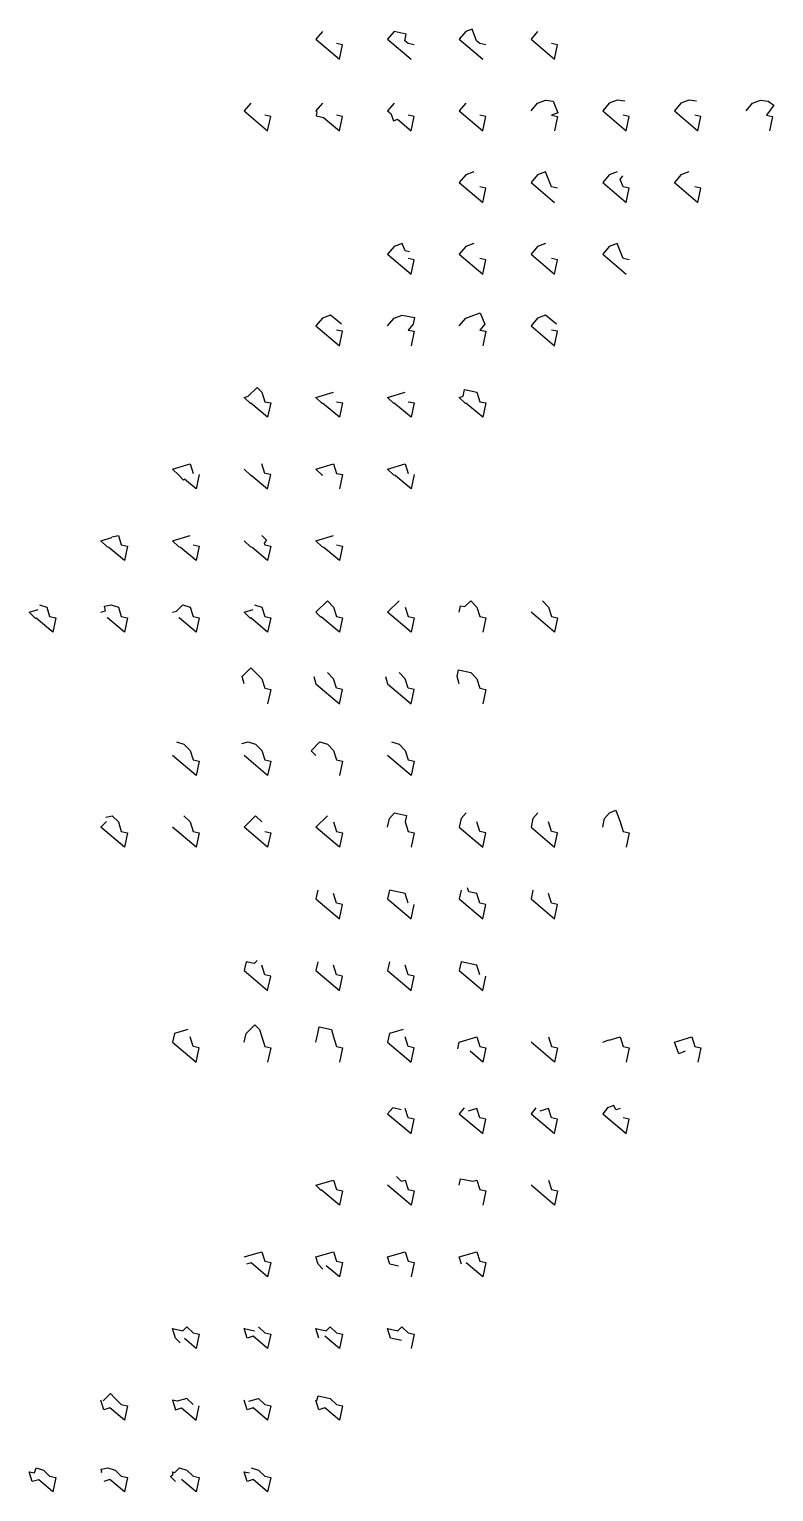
# Model space of a CAD drawing. Header units: inches. Extents: x -12292079.407 to -12292079.373, y 116895049.277 to 116895049.734.
# Drawn here: x -12292079.3899 to -12292079.38264, y 116895049.42064 to 116895049.43492 of the extents above; entities that cross this region are included whole.
import ezdxf

# ---------------------------------------------------------------- set-up
doc = ezdxf.new("R2010")
doc.units = ezdxf.units.IN
doc.header["$MEASUREMENT"] = 0

msp = doc.modelspace()

# ---------------------------------------------------------------- linework, layer by layer
for points in [[(-12292079.385447, 116895049.434764), (-12292079.385506, 116895049.434776), (-12292079.385537, 116895049.434802), (-12292079.385581, 116895049.434915), (-12292079.385642, 116895049.434892), (-12292079.385705, 116895049.434818), (-12292079.385477, 116895049.434624)], [(-12292079.386146, 116895049.434764), (-12292079.386205, 116895049.434776), (-12292079.386236, 116895049.434802), (-12292079.386222, 116895049.434867), (-12292079.386341, 116895049.434892), (-12292079.386404, 116895049.434818), (-12292079.386176, 116895049.434624)], [(-12292079.385006, 116895049.434119), (-12292079.384943, 116895049.434193), (-12292079.384864, 116895049.434224), (-12292079.384789, 116895049.434214), (-12292079.384745, 116895049.434101), (-12292079.384807, 116895049.434077), (-12292079.384748, 116895049.434065), (-12292079.384778, 116895049.433925)], [(-12292079.382909, 116895049.434119), (-12292079.382846, 116895049.434193), (-12292079.382767, 116895049.434224), (-12292079.382692, 116895049.434214), (-12292079.382639, 116895049.434175), (-12292079.38271, 116895049.434077), (-12292079.382652, 116895049.434065), (-12292079.382681, 116895049.433925)], [(-12292079.38704, 116895049.434193), (-12292079.387103, 116895049.434119), (-12292079.387094, 116895049.434111), (-12292079.387102, 116895049.434071), (-12292079.387029, 116895049.434056), (-12292079.386875, 116895049.433925), (-12292079.386845, 116895049.434065), (-12292079.386904, 116895049.434077)], [(-12292079.386341, 116895049.434193), (-12292079.386404, 116895049.434119), (-12292079.386373, 116895049.434093), (-12292079.386346, 116895049.434022), (-12292079.386308, 116895049.434037), (-12292079.386176, 116895049.433925), (-12292079.386146, 116895049.434065), (-12292079.386205, 116895049.434077)], [(-12292079.384165, 116895049.433525), (-12292079.384244, 116895049.433494), (-12292079.384307, 116895049.43342), (-12292079.384079, 116895049.433226), (-12292079.384049, 116895049.433366), (-12292079.384108, 116895049.433378), (-12292079.384136, 116895049.433451), (-12292079.384111, 116895049.433486)], [(-12292079.386191, 116895049.432744), (-12292079.386233, 116895049.432752), (-12292079.386262, 116895049.432826), (-12292079.386341, 116895049.432795), (-12292079.386404, 116895049.432721), (-12292079.386176, 116895049.432527), (-12292079.386146, 116895049.432667), (-12292079.386205, 116895049.432679)], [(-12292079.386404, 116895049.432022), (-12292079.386341, 116895049.432096), (-12292079.386262, 116895049.432127), (-12292079.386143, 116895049.432102), (-12292079.386156, 116895049.432037), (-12292079.386205, 116895049.43198), (-12292079.386146, 116895049.431968), (-12292079.386176, 116895049.431828)], [(-12292079.385705, 116895049.432022), (-12292079.385642, 116895049.432096), (-12292079.385563, 116895049.432127), (-12292079.385501, 116895049.43215), (-12292079.385457, 116895049.432037), (-12292079.385506, 116895049.43198), (-12292079.385447, 116895049.431968), (-12292079.385477, 116895049.431828)], [(-12292079.387741, 116895049.431263), (-12292079.387802, 116895049.431323), (-12292079.387763, 116895049.431335), (-12292079.387677, 116895049.431421), (-12292079.387631, 116895049.431374), (-12292079.387603, 116895049.431281), (-12292079.387544, 116895049.431269), (-12292079.387574, 116895049.431129), (-12292079.387737, 116895049.431268)], [(-12292079.385645, 116895049.431263), (-12292079.385705, 116895049.431323), (-12292079.385666, 116895049.431335), (-12292079.385653, 116895049.431399), (-12292079.385534, 116895049.431374), (-12292079.385506, 116895049.431281), (-12292079.385447, 116895049.431269), (-12292079.385477, 116895049.431129), (-12292079.38564, 116895049.431268)], [(-12292079.388243, 116895049.43057), (-12292079.388272, 116895049.43043), (-12292079.388385, 116895049.430526), (-12292079.388394, 116895049.430517), (-12292079.38844, 116895049.430564), (-12292079.388501, 116895049.430624), (-12292079.388329, 116895049.430675), (-12292079.388302, 116895049.430582)], [(-12292079.386146, 116895049.43057), (-12292079.386176, 116895049.43043), (-12292079.38633, 116895049.430561), (-12292079.386344, 116895049.430564), (-12292079.386404, 116895049.430624), (-12292079.386233, 116895049.430675), (-12292079.386205, 116895049.430582)], [(-12292079.389093, 116895049.429963), (-12292079.389028, 116895049.429976), (-12292079.389001, 116895049.429883), (-12292079.388942, 116895049.429871), (-12292079.388971, 116895049.429731), (-12292079.389123, 116895049.42986), (-12292079.389139, 116895049.429865), (-12292079.3892, 116895049.429925), (-12292079.389092, 116895049.429957)], [(-12292079.387631, 116895049.429976), (-12292079.387584, 116895049.42993), (-12292079.387609, 116895049.429905), (-12292079.387603, 116895049.429883), (-12292079.387544, 116895049.429871), (-12292079.387574, 116895049.429731), (-12292079.387726, 116895049.42986), (-12292079.387741, 116895049.429865), (-12292079.387802, 116895049.429925)], [(-12292079.389799, 116895049.429299), (-12292079.389727, 116895049.429277), (-12292079.3897, 116895049.429184), (-12292079.389641, 116895049.429172), (-12292079.38967, 116895049.429032), (-12292079.38983, 116895049.429168), (-12292079.389838, 116895049.429166), (-12292079.389899, 116895049.429226), (-12292079.389813, 116895049.429252)], [(-12292079.3892, 116895049.429226), (-12292079.389155, 116895049.42924), (-12292079.389165, 116895049.429285), (-12292079.3891, 116895049.429299), (-12292079.389028, 116895049.429277), (-12292079.389001, 116895049.429184), (-12292079.388942, 116895049.429172), (-12292079.388971, 116895049.429032), (-12292079.389135, 116895049.429171), (-12292079.389139, 116895049.429166)], [(-12292079.388501, 116895049.429226), (-12292079.388462, 116895049.429238), (-12292079.388401, 116895049.429299), (-12292079.388329, 116895049.429277), (-12292079.388302, 116895049.429184), (-12292079.388243, 116895049.429172), (-12292079.388272, 116895049.429032), (-12292079.388436, 116895049.429171), (-12292079.38844, 116895049.429166)], [(-12292079.387056, 116895049.42918), (-12292079.387103, 116895049.429226), (-12292079.386992, 116895049.429338), (-12292079.386932, 116895049.429277), (-12292079.386904, 116895049.429184), (-12292079.386845, 116895049.429172), (-12292079.386875, 116895049.429032), (-12292079.387053, 116895049.429183)], [(-12292079.385705, 116895049.429226), (-12292079.385692, 116895049.429291), (-12292079.38565, 116895049.429282), (-12292079.385594, 116895049.429338), (-12292079.385534, 116895049.429277), (-12292079.385506, 116895049.429184), (-12292079.385447, 116895049.429172), (-12292079.385477, 116895049.429032)], [(-12292079.387802, 116895049.428527), (-12292079.387823, 116895049.428599), (-12292079.387738, 116895049.428685), (-12292079.387691, 116895049.428639), (-12292079.387631, 116895049.428578), (-12292079.387603, 116895049.428485), (-12292079.387544, 116895049.428473), (-12292079.387574, 116895049.428333)], [(-12292079.385705, 116895049.428527), (-12292079.385727, 116895049.428599), (-12292079.385713, 116895049.428664), (-12292079.385594, 116895049.428639), (-12292079.385534, 116895049.428578), (-12292079.385506, 116895049.428485), (-12292079.385447, 116895049.428473), (-12292079.385477, 116895049.428333)], [(-12292079.387827, 116895049.427947), (-12292079.387763, 116895049.427961), (-12292079.387691, 116895049.42794), (-12292079.387631, 116895049.427879), (-12292079.387603, 116895049.427786), (-12292079.387544, 116895049.427774), (-12292079.387574, 116895049.427634), (-12292079.387802, 116895049.427828)], [(-12292079.387103, 116895049.427828), (-12292079.38715, 116895049.427875), (-12292079.387064, 116895049.427961), (-12292079.386992, 116895049.42794), (-12292079.386932, 116895049.427879), (-12292079.386904, 116895049.427786), (-12292079.386845, 116895049.427774), (-12292079.386875, 116895049.427634)], [(-12292079.389153, 116895049.427227), (-12292079.389089, 116895049.427241), (-12292079.389028, 116895049.427181), (-12292079.389001, 116895049.427088), (-12292079.388942, 116895049.427075), (-12292079.388971, 116895049.426935), (-12292079.3892, 116895049.42713), (-12292079.389144, 116895049.427185)], [(-12292079.386404, 116895049.42713), (-12292079.386386, 116895049.427213), (-12292079.386338, 116895049.42727), (-12292079.386219, 116895049.427245), (-12292079.386233, 116895049.427181), (-12292079.386205, 116895049.427088), (-12292079.386146, 116895049.427075), (-12292079.386176, 116895049.426935)], [(-12292079.384307, 116895049.42713), (-12292079.38429, 116895049.427213), (-12292079.384241, 116895049.42727), (-12292079.38418, 116895049.427294), (-12292079.384136, 116895049.427181), (-12292079.384108, 116895049.427088), (-12292079.384049, 116895049.427075), (-12292079.384079, 116895049.426935)], [(-12292079.385688, 116895049.426514), (-12292079.385705, 116895049.42643), (-12292079.385477, 116895049.426236), (-12292079.385447, 116895049.426376), (-12292079.385506, 116895049.426389), (-12292079.385534, 116895049.426482), (-12292079.385611, 116895049.426498), (-12292079.385626, 116895049.426538)], [(-12292079.387677, 116895049.425829), (-12292079.387707, 116895049.425799), (-12292079.387784, 116895049.425815), (-12292079.387802, 116895049.425732), (-12292079.387574, 116895049.425537), (-12292079.387544, 116895049.425677), (-12292079.387603, 116895049.42569), (-12292079.387631, 116895049.425783)], [(-12292079.387802, 116895049.425033), (-12292079.387784, 116895049.425116), (-12292079.387699, 116895049.425202), (-12292079.387652, 116895049.425156), (-12292079.387631, 116895049.425084), (-12292079.387603, 116895049.424991), (-12292079.387544, 116895049.424978), (-12292079.387574, 116895049.424838)], [(-12292079.387103, 116895049.425033), (-12292079.387085, 116895049.425116), (-12292079.387072, 116895049.425181), (-12292079.386953, 116895049.425156), (-12292079.386932, 116895049.425084), (-12292079.386904, 116895049.424991), (-12292079.386845, 116895049.424978), (-12292079.386875, 116895049.424838)], [(-12292079.385719, 116895049.424968), (-12292079.385705, 116895049.425033), (-12292079.385534, 116895049.425084), (-12292079.385506, 116895049.424991), (-12292079.385447, 116895049.424978), (-12292079.385477, 116895049.424838), (-12292079.3856, 116895049.424943)], [(-12292079.384307, 116895049.425033), (-12292079.384246, 116895049.425056), (-12292079.384244, 116895049.425052), (-12292079.384136, 116895049.425084), (-12292079.384108, 116895049.424991), (-12292079.384049, 116895049.424978), (-12292079.384079, 116895049.424838)], [(-12292079.383503, 116895049.424943), (-12292079.383564, 116895049.424919), (-12292079.383608, 116895049.425033), (-12292079.383437, 116895049.425084), (-12292079.383409, 116895049.424991), (-12292079.38335, 116895049.424978), (-12292079.38338, 116895049.424838)], [(-12292079.386272, 116895049.424373), (-12292079.386355, 116895049.424391), (-12292079.386404, 116895049.424334), (-12292079.386176, 116895049.42414), (-12292079.386146, 116895049.424279), (-12292079.386205, 116895049.424292), (-12292079.386233, 116895049.424385)], [(-12292079.384136, 116895049.424385), (-12292079.38418, 116895049.424371), (-12292079.384197, 116895049.424415), (-12292079.384259, 116895049.424391), (-12292079.384307, 116895049.424334), (-12292079.384079, 116895049.42414), (-12292079.384049, 116895049.424279), (-12292079.384108, 116895049.424292)], [(-12292079.387056, 116895049.423588), (-12292079.387103, 116895049.423635), (-12292079.386932, 116895049.423686), (-12292079.386904, 116895049.423593), (-12292079.386845, 116895049.423581), (-12292079.386875, 116895049.423441), (-12292079.387053, 116895049.423592)], [(-12292079.386318, 116895049.423721), (-12292079.386272, 116895049.423674), (-12292079.386233, 116895049.423686), (-12292079.386205, 116895049.423593), (-12292079.386146, 116895049.423581), (-12292079.386176, 116895049.423441), (-12292079.386404, 116895049.423635)], [(-12292079.385705, 116895049.423635), (-12292079.385692, 116895049.423699), (-12292079.385573, 116895049.423674), (-12292079.385534, 116895049.423686), (-12292079.385506, 116895049.423593), (-12292079.385447, 116895049.423581), (-12292079.385477, 116895049.423441)], [(-12292079.387035, 116895049.422817), (-12292079.387082, 116895049.422864), (-12292079.387103, 116895049.422936), (-12292079.386932, 116895049.422987), (-12292079.386904, 116895049.422894), (-12292079.386845, 116895049.422882), (-12292079.386875, 116895049.422742), (-12292079.387002, 116895049.42285)], [(-12292079.386299, 116895049.422846), (-12292079.386383, 116895049.422864), (-12292079.386404, 116895049.422936), (-12292079.386233, 116895049.422987), (-12292079.386205, 116895049.422894), (-12292079.386146, 116895049.422882), (-12292079.386176, 116895049.422742)], [(-12292079.388426, 116895049.422097), (-12292079.388473, 116895049.422144), (-12292079.388501, 116895049.422237), (-12292079.388401, 116895049.422216), (-12292079.388362, 116895049.422255), (-12292079.388302, 116895049.422195), (-12292079.388243, 116895049.422183), (-12292079.388272, 116895049.422043), (-12292079.388385, 116895049.422139)], [(-12292079.386268, 116895049.422121), (-12292079.386376, 116895049.422144), (-12292079.386404, 116895049.422237), (-12292079.386304, 116895049.422216), (-12292079.386265, 116895049.422255), (-12292079.386205, 116895049.422195), (-12292079.386146, 116895049.422183), (-12292079.386176, 116895049.422043)], [(-12292079.389177, 116895049.421533), (-12292079.389108, 116895049.421603), (-12292079.389061, 116895049.421556), (-12292079.389001, 116895049.421496), (-12292079.388942, 116895049.421484), (-12292079.388971, 116895049.421344), (-12292079.389112, 116895049.421463), (-12292079.389172, 116895049.421445), (-12292079.3892, 116895049.421538)], [(-12292079.387093, 116895049.421536), (-12292079.387083, 116895049.421581), (-12292079.386964, 116895049.421556), (-12292079.386904, 116895049.421496), (-12292079.386845, 116895049.421484), (-12292079.386875, 116895049.421344), (-12292079.387015, 116895049.421463), (-12292079.387075, 116895049.421445), (-12292079.387103, 116895049.421538)], [(-12292079.3892, 116895049.420839), (-12292079.389192, 116895049.420837), (-12292079.389197, 116895049.420865), (-12292079.389133, 116895049.420878), (-12292079.389061, 116895049.420857), (-12292079.389001, 116895049.420797), (-12292079.388942, 116895049.420785), (-12292079.388971, 116895049.420645), (-12292079.389112, 116895049.420764), (-12292079.389172, 116895049.420746)], [(-12292079.388473, 116895049.420746), (-12292079.38852, 116895049.420793), (-12292079.388495, 116895049.420818), (-12292079.388501, 116895049.420839), (-12292079.388478, 116895049.420834), (-12292079.388434, 116895049.420878), (-12292079.388362, 116895049.420857), (-12292079.388302, 116895049.420797), (-12292079.388243, 116895049.420785), (-12292079.388272, 116895049.420645), (-12292079.388413, 116895049.420764)]]:
    msp.add_lwpolyline(points, close=True)
at = {"color": 52}
for points in [[(-12292079.38704, 116895049.434892), (-12292079.387103, 116895049.434818), (-12292079.386875, 116895049.434624), (-12292079.386845, 116895049.434764), (-12292079.386904, 116895049.434776)], [(-12292079.384943, 116895049.434892), (-12292079.385006, 116895049.434818), (-12292079.384778, 116895049.434624), (-12292079.384748, 116895049.434764), (-12292079.384807, 116895049.434776)], [(-12292079.387739, 116895049.434193), (-12292079.387802, 116895049.434119), (-12292079.387574, 116895049.433925), (-12292079.387544, 116895049.434065), (-12292079.387603, 116895049.434077)], [(-12292079.385642, 116895049.434193), (-12292079.385705, 116895049.434119), (-12292079.385477, 116895049.433925), (-12292079.385447, 116895049.434065), (-12292079.385506, 116895049.434077)]]:
    msp.add_lwpolyline(points, close=True, dxfattribs=at)
at = {"color": 83}
for points in [[(-12292079.38409, 116895049.434214), (-12292079.384165, 116895049.434224), (-12292079.384244, 116895049.434193), (-12292079.384307, 116895049.434119), (-12292079.384079, 116895049.433925), (-12292079.384049, 116895049.434065), (-12292079.384108, 116895049.434077)], [(-12292079.383391, 116895049.434214), (-12292079.383466, 116895049.434224), (-12292079.383545, 116895049.434193), (-12292079.383608, 116895049.434119), (-12292079.38338, 116895049.433925), (-12292079.38335, 116895049.434065), (-12292079.383409, 116895049.434077)]]:
    msp.add_lwpolyline(points, close=True, dxfattribs=at)
at = {"color": 67}
for points in [[(-12292079.385563, 116895049.433525), (-12292079.385642, 116895049.433494), (-12292079.385705, 116895049.43342), (-12292079.385477, 116895049.433226), (-12292079.385447, 116895049.433366), (-12292079.385506, 116895049.433378)], [(-12292079.384748, 116895049.433366), (-12292079.384807, 116895049.433378), (-12292079.384864, 116895049.433525), (-12292079.384943, 116895049.433494), (-12292079.385006, 116895049.43342), (-12292079.384778, 116895049.433226)], [(-12292079.383466, 116895049.433525), (-12292079.383545, 116895049.433494), (-12292079.383608, 116895049.43342), (-12292079.38338, 116895049.433226), (-12292079.38335, 116895049.433366), (-12292079.383409, 116895049.433378)], [(-12292079.385563, 116895049.432826), (-12292079.385642, 116895049.432795), (-12292079.385705, 116895049.432721), (-12292079.385477, 116895049.432527), (-12292079.385447, 116895049.432667), (-12292079.385506, 116895049.432679)], [(-12292079.384864, 116895049.432826), (-12292079.384943, 116895049.432795), (-12292079.385006, 116895049.432721), (-12292079.384778, 116895049.432527), (-12292079.384748, 116895049.432667), (-12292079.384807, 116895049.432679)], [(-12292079.384049, 116895049.432667), (-12292079.384108, 116895049.432679), (-12292079.384165, 116895049.432826), (-12292079.384244, 116895049.432795), (-12292079.384307, 116895049.432721), (-12292079.384079, 116895049.432527)]]:
    msp.add_lwpolyline(points, close=True, dxfattribs=at)
at = {"color": 82}
for points in [[(-12292079.386855, 116895049.432037), (-12292079.386961, 116895049.432127), (-12292079.38704, 116895049.432096), (-12292079.387103, 116895049.432022), (-12292079.386875, 116895049.431828), (-12292079.386845, 116895049.431968), (-12292079.386904, 116895049.43198)], [(-12292079.384758, 116895049.432037), (-12292079.384864, 116895049.432127), (-12292079.384943, 116895049.432096), (-12292079.385006, 116895049.432022), (-12292079.384778, 116895049.431828), (-12292079.384748, 116895049.431968), (-12292079.384807, 116895049.43198)]]:
    msp.add_lwpolyline(points, close=True, dxfattribs=at)
at = {"color": 68}
for points in [[(-12292079.386904, 116895049.431281), (-12292079.386845, 116895049.431269), (-12292079.386875, 116895049.431129), (-12292079.387038, 116895049.431268), (-12292079.387043, 116895049.431263), (-12292079.387103, 116895049.431323), (-12292079.386932, 116895049.431374)], [(-12292079.386205, 116895049.431281), (-12292079.386146, 116895049.431269), (-12292079.386176, 116895049.431129), (-12292079.386339, 116895049.431268), (-12292079.386344, 116895049.431263), (-12292079.386404, 116895049.431323), (-12292079.386233, 116895049.431374)]]:
    msp.add_lwpolyline(points, close=True, dxfattribs=at)
at = {"color": 81}
for points in [[(-12292079.387802, 116895049.430624), (-12292079.387741, 116895049.430564), (-12292079.387734, 116895049.430566), (-12292079.387574, 116895049.43043), (-12292079.387544, 116895049.43057), (-12292079.387603, 116895049.430582), (-12292079.387631, 116895049.430675)], [(-12292079.387035, 116895049.430566), (-12292079.387043, 116895049.430564), (-12292079.387103, 116895049.430624), (-12292079.386932, 116895049.430675), (-12292079.386904, 116895049.430582), (-12292079.386845, 116895049.43057), (-12292079.386875, 116895049.43043)]]:
    msp.add_lwpolyline(points, close=True, dxfattribs=at)
at = {"color": 80}
for points in [[(-12292079.388302, 116895049.429883), (-12292079.388243, 116895049.429871), (-12292079.388272, 116895049.429731), (-12292079.388425, 116895049.42986), (-12292079.38844, 116895049.429865), (-12292079.388501, 116895049.429925), (-12292079.388329, 116895049.429976)], [(-12292079.386904, 116895049.429883), (-12292079.386845, 116895049.429871), (-12292079.386875, 116895049.429731), (-12292079.387027, 116895049.42986), (-12292079.387043, 116895049.429865), (-12292079.387103, 116895049.429925), (-12292079.386932, 116895049.429976)]]:
    msp.add_lwpolyline(points, close=True, dxfattribs=at)
at = {"color": 79}
msp.add_lwpolyline([(-12292079.387702, 116895049.429299), (-12292079.387631, 116895049.429277), (-12292079.387603, 116895049.429184), (-12292079.387544, 116895049.429172), (-12292079.387574, 116895049.429032), (-12292079.387737, 116895049.429171), (-12292079.387741, 116895049.429166), (-12292079.387802, 116895049.429226), (-12292079.387716, 116895049.429252)], close=True, dxfattribs=at)
at = {"color": 69}
for points in [[(-12292079.386233, 116895049.429277), (-12292079.386205, 116895049.429184), (-12292079.386146, 116895049.429172), (-12292079.386176, 116895049.429032), (-12292079.386404, 116895049.429226), (-12292079.386293, 116895049.429338)], [(-12292079.384895, 116895049.429338), (-12292079.384835, 116895049.429277), (-12292079.384807, 116895049.429184), (-12292079.384748, 116895049.429172), (-12292079.384778, 116895049.429032), (-12292079.385006, 116895049.429226)], [(-12292079.38839, 116895049.427241), (-12292079.388329, 116895049.427181), (-12292079.388302, 116895049.427088), (-12292079.388243, 116895049.427075), (-12292079.388272, 116895049.426935), (-12292079.388501, 116895049.42713)], [(-12292079.387603, 116895049.427088), (-12292079.387544, 116895049.427075), (-12292079.387574, 116895049.426935), (-12292079.387802, 116895049.42713), (-12292079.387691, 116895049.427241), (-12292079.387631, 116895049.427181)], [(-12292079.386932, 116895049.427181), (-12292079.386904, 116895049.427088), (-12292079.386845, 116895049.427075), (-12292079.386875, 116895049.426935), (-12292079.387103, 116895049.42713), (-12292079.386992, 116895049.427241)]]:
    msp.add_lwpolyline(points, close=True, dxfattribs=at)
at = {"color": 78}
for points in [[(-12292079.387124, 116895049.428599), (-12292079.387103, 116895049.428527), (-12292079.386875, 116895049.428333), (-12292079.386845, 116895049.428473), (-12292079.386904, 116895049.428485), (-12292079.386932, 116895049.428578), (-12292079.386992, 116895049.428639)], [(-12292079.386425, 116895049.428599), (-12292079.386404, 116895049.428527), (-12292079.386176, 116895049.428333), (-12292079.386146, 116895049.428473), (-12292079.386205, 116895049.428485), (-12292079.386233, 116895049.428578), (-12292079.386293, 116895049.428639)]]:
    msp.add_lwpolyline(points, close=True, dxfattribs=at)
at = {"color": 77}
for points in [[(-12292079.388462, 116895049.427961), (-12292079.38839, 116895049.42794), (-12292079.388329, 116895049.427879), (-12292079.388302, 116895049.427786), (-12292079.388243, 116895049.427774), (-12292079.388272, 116895049.427634), (-12292079.388501, 116895049.427828)], [(-12292079.386365, 116895049.427961), (-12292079.386293, 116895049.42794), (-12292079.386233, 116895049.427879), (-12292079.386205, 116895049.427786), (-12292079.386146, 116895049.427774), (-12292079.386176, 116895049.427634), (-12292079.386404, 116895049.427828)]]:
    msp.add_lwpolyline(points, close=True, dxfattribs=at)
at = {"color": 76}
for points in [[(-12292079.385639, 116895049.42727), (-12292079.385688, 116895049.427213), (-12292079.385705, 116895049.42713), (-12292079.385477, 116895049.426935), (-12292079.385447, 116895049.427075), (-12292079.385506, 116895049.427088), (-12292079.385534, 116895049.427181)], [(-12292079.38494, 116895049.42727), (-12292079.384989, 116895049.427213), (-12292079.385006, 116895049.42713), (-12292079.384778, 116895049.426935), (-12292079.384748, 116895049.427075), (-12292079.384807, 116895049.427088), (-12292079.384835, 116895049.427181)]]:
    msp.add_lwpolyline(points, close=True, dxfattribs=at)
at = {"color": 70}
for points in [[(-12292079.387085, 116895049.426514), (-12292079.387103, 116895049.42643), (-12292079.386875, 116895049.426236), (-12292079.386845, 116895049.426376), (-12292079.386904, 116895049.426389), (-12292079.386932, 116895049.426482)], [(-12292079.386205, 116895049.426389), (-12292079.386233, 116895049.426482), (-12292079.386386, 116895049.426514), (-12292079.386404, 116895049.42643), (-12292079.386176, 116895049.426236), (-12292079.386146, 116895049.426376)], [(-12292079.384989, 116895049.426514), (-12292079.385006, 116895049.42643), (-12292079.384778, 116895049.426236), (-12292079.384748, 116895049.426376), (-12292079.384807, 116895049.426389), (-12292079.384835, 116895049.426482)], [(-12292079.387085, 116895049.425815), (-12292079.387103, 116895049.425732), (-12292079.386875, 116895049.425537), (-12292079.386845, 116895049.425677), (-12292079.386904, 116895049.42569), (-12292079.386932, 116895049.425783)], [(-12292079.386386, 116895049.425815), (-12292079.386404, 116895049.425732), (-12292079.386176, 116895049.425537), (-12292079.386146, 116895049.425677), (-12292079.386205, 116895049.42569), (-12292079.386233, 116895049.425783)], [(-12292079.385506, 116895049.42569), (-12292079.385534, 116895049.425783), (-12292079.385688, 116895049.425815), (-12292079.385705, 116895049.425732), (-12292079.385477, 116895049.425537), (-12292079.385447, 116895049.425677)]]:
    msp.add_lwpolyline(points, close=True, dxfattribs=at)
at = {"color": 75}
for points in [[(-12292079.388351, 116895049.425156), (-12292079.388483, 116895049.425116), (-12292079.388501, 116895049.425033), (-12292079.388272, 116895049.424838), (-12292079.388243, 116895049.424978), (-12292079.388302, 116895049.424991), (-12292079.388329, 116895049.425084)], [(-12292079.386254, 116895049.425156), (-12292079.386386, 116895049.425116), (-12292079.386404, 116895049.425033), (-12292079.386176, 116895049.424838), (-12292079.386146, 116895049.424978), (-12292079.386205, 116895049.424991), (-12292079.386233, 116895049.425084)]]:
    msp.add_lwpolyline(points, close=True, dxfattribs=at)
at = {"color": 51}
for points in [[(-12292079.384835, 116895049.425084), (-12292079.384807, 116895049.424991), (-12292079.384748, 116895049.424978), (-12292079.384778, 116895049.424838), (-12292079.385006, 116895049.425033)], [(-12292079.384835, 116895049.423686), (-12292079.384807, 116895049.423593), (-12292079.384748, 116895049.423581), (-12292079.384778, 116895049.423441), (-12292079.385006, 116895049.423635)]]:
    msp.add_lwpolyline(points, close=True, dxfattribs=at)
at = {"color": 74}
for points in [[(-12292079.385657, 116895049.424391), (-12292079.385705, 116895049.424334), (-12292079.385477, 116895049.42414), (-12292079.385447, 116895049.424279), (-12292079.385506, 116895049.424292), (-12292079.385534, 116895049.424385), (-12292079.385619, 116895049.424359)], [(-12292079.384958, 116895049.424391), (-12292079.385006, 116895049.424334), (-12292079.384778, 116895049.42414), (-12292079.384748, 116895049.424279), (-12292079.384807, 116895049.424292), (-12292079.384835, 116895049.424385), (-12292079.38492, 116895049.424359)]]:
    msp.add_lwpolyline(points, close=True, dxfattribs=at)
at = {"color": 73}
for points in [[(-12292079.387802, 116895049.422936), (-12292079.387631, 116895049.422987), (-12292079.387603, 116895049.422894), (-12292079.387544, 116895049.422882), (-12292079.387574, 116895049.422742), (-12292079.387734, 116895049.422878), (-12292079.38778, 116895049.422864)], [(-12292079.385684, 116895049.422864), (-12292079.385705, 116895049.422936), (-12292079.385534, 116895049.422987), (-12292079.385506, 116895049.422894), (-12292079.385447, 116895049.422882), (-12292079.385477, 116895049.422742), (-12292079.385637, 116895049.422878)]]:
    msp.add_lwpolyline(points, close=True, dxfattribs=at)
at = {"color": 71}
for points in [[(-12292079.387663, 116895049.422255), (-12292079.387603, 116895049.422195), (-12292079.387544, 116895049.422183), (-12292079.387574, 116895049.422043), (-12292079.387714, 116895049.422162), (-12292079.387774, 116895049.422144), (-12292079.387802, 116895049.422237), (-12292079.387702, 116895049.422216)], [(-12292079.387075, 116895049.422144), (-12292079.387103, 116895049.422237), (-12292079.387003, 116895049.422216), (-12292079.386964, 116895049.422255), (-12292079.386904, 116895049.422195), (-12292079.386845, 116895049.422183), (-12292079.386875, 116895049.422043), (-12292079.387015, 116895049.422162)], [(-12292079.387735, 116895049.420878), (-12292079.387663, 116895049.420857), (-12292079.387603, 116895049.420797), (-12292079.387544, 116895049.420785), (-12292079.387574, 116895049.420645), (-12292079.387714, 116895049.420764), (-12292079.387774, 116895049.420746), (-12292079.387802, 116895049.420839), (-12292079.38775, 116895049.420828)]]:
    msp.add_lwpolyline(points, close=True, dxfattribs=at)
at = {"color": 72}
for points in [[(-12292079.388302, 116895049.421496), (-12292079.388362, 116895049.421556), (-12292079.388456, 116895049.421528), (-12292079.388501, 116895049.421538), (-12292079.388473, 116895049.421445), (-12292079.388413, 116895049.421463), (-12292079.388272, 116895049.421344), (-12292079.388243, 116895049.421484)], [(-12292079.387757, 116895049.421528), (-12292079.387663, 116895049.421556), (-12292079.387603, 116895049.421496), (-12292079.387544, 116895049.421484), (-12292079.387574, 116895049.421344), (-12292079.387714, 116895049.421463), (-12292079.387774, 116895049.421445), (-12292079.387802, 116895049.421538)]]:
    msp.add_lwpolyline(points, close=True, dxfattribs=at)
msp.add_lwpolyline([(-12292079.389807, 116895049.42076), (-12292079.389871, 116895049.420746), (-12292079.389899, 116895049.420839), (-12292079.389847, 116895049.420828), (-12292079.389832, 116895049.420878), (-12292079.38976, 116895049.420857), (-12292079.3897, 116895049.420797), (-12292079.389641, 116895049.420785), (-12292079.38967, 116895049.420645), (-12292079.389806, 116895049.42076)])

doc.saveas('drawing.dxf')
